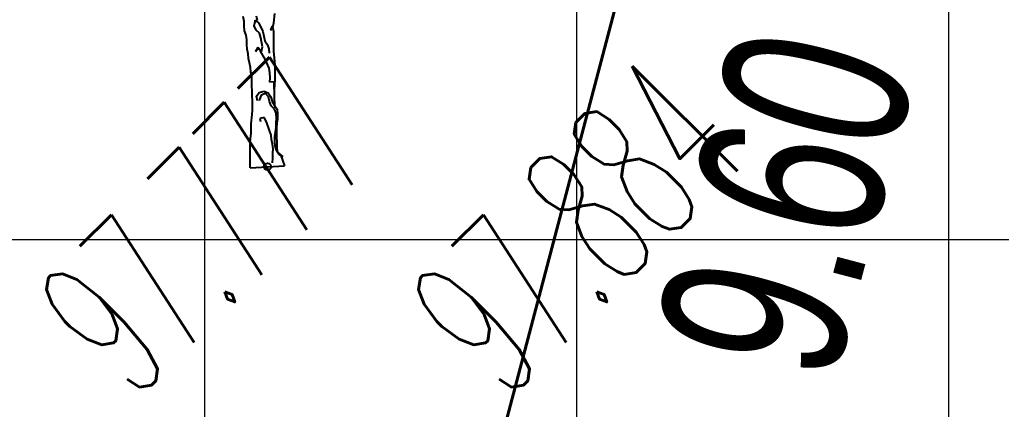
# Model space of a CAD drawing. Header units: millimetres. Extents: x 684983 to 685377, y 990360 to 990509.
# Drawn here: x 685071.02 to 685076.3, y 990437.12 to 990439.22 of the extents above; entities that cross this region are included whole.
import ezdxf

# ---------------------------------------------------------------- set-up
doc = ezdxf.new("R2010")
doc.units = ezdxf.units.MM
doc.header["$PDMODE"] = 35
doc.header["$PDSIZE"] = 0.2
for name, color, linetype, lineweight in [('BD', 1, 'Continuous', 40), ('grid', 8, 'Continuous', 9), ('GRID LEVELS', 7, 'Continuous', 13)]:
    doc.layers.add(name, color=color, linetype=linetype, lineweight=lineweight)
doc.layers.add('dim', color=7, linetype='Continuous')
doc.layers.add('TEAK', color=7, linetype='Continuous')
doc.styles.add('DIM', font='ARIALN.TTF', dxfattribs={"width": 0.8, "height": 1})
doc.styles.get("Standard").update_dxf_attribs({"font": 'RomanS'})
doc.dimstyles.get("Standard").update_dxf_attribs({"dimtxt": 1, "dimasz": 0.18, "dimexe": 0.18, "dimexo": 0.0625, "dimgap": 0.09, "dimtad": 0, "dimrnd": 0.05, "dimzin": 0, "dimdsep": 46, "dimtxsty": 'DIM', "dimcen": 0.09, "dimse1": 1, "dimse2": 1, "dimsd1": 1, "dimsd2": 1, "dimadec": 0, "dimazin": 0, "dimtfac": 1, "dimtix": 1, "dimtofl": 0, "dimtmove": 2, "dimatfit": 3, "dimfxl": 0, "dimtolj": 1, "dimtzin": 0, "dimarcsym": 0})

# ---------------------------------------------------------------- blocks, each defined once
blk = doc.blocks.new('*D26')
at = {"layer": 'Defpoints', "color": 0, "transparency": 16777216}
for p in [(685075.2422, 990443.1642), (685072.801, 990433.898), (685073.9223, 990433.6026)]:
    blk.add_point(p, dxfattribs=at)
at = {"layer": 'dim', "color": 0, "transparency": 16777216, "insert": (685075.1429, 990438.2357), "char_height": 1, "attachment_point": 5, "rotation": 75.2407, "style": 'DIM'}
blk.add_mtext('\\A1;9.60', dxfattribs=at)
blk = doc.blocks.new('A$C25655A80')
for p, q in [((0.0043, 0.5028), (0.0082, 0.5354)), ((-0.1024, 0.5077), (-0.1053, 0.525)), ((-0.1014, 0.4913), (-0.1024, 0.5077)), ((-0.0659, 0.4913), (-0.063, 0.5076)), ((-0.063, 0.5124), (-0.0505, 0.5018)), ((-0.063, 0.5076), (-0.063, 0.5124)), ((-0.0543, 0.5105), (-0.0582, 0.5268)), ((-0.0505, 0.5018), (-0.0419, 0.4874)), ((0.0004, 0.4864), (0.0043, 0.5028)), ((-0.1005, 0.474), (-0.1014, 0.4913)), ((-0.0947, 0.4577), (-0.1005, 0.474)), ((-0.0928, 0.4413), (-0.0947, 0.4577)), ((-0.0592, 0.4759), (-0.0659, 0.4913)), ((-0.0467, 0.4653), (-0.0592, 0.4759)), ((-0.0419, 0.449), (-0.0467, 0.4653)), ((-0.0419, 0.4874), (-0.0351, 0.4711)), ((-0.0351, 0.4711), (-0.0313, 0.4547)), ((-0.0015, 0.4903), (-0.0073, 0.4778)), ((-0.0073, 0.4778), (-0.0024, 0.4787)), ((0.0014, 0.4787), (-0.0015, 0.4903)), ((0.0043, 0.4701), (0.0004, 0.4864)), ((0.0042, 0.3999), (0.0043, 0.4701)), ((-0.0919, 0.425), (-0.0928, 0.4413)), ((-0.091, 0.4077), (-0.0919, 0.425)), ((-0.0361, 0.4163), (-0.0419, 0.449)), ((-0.0313, 0.4547), (-0.0284, 0.4384)), ((-0.0284, 0.4384), (-0.0188, 0.424)), ((-0.0188, 0.424), (-0.0131, 0.4086)), ((-0.0881, 0.3913), (-0.091, 0.4077)), ((-0.0862, 0.375), (-0.0881, 0.3913)), ((-0.0525, 0.4144), (-0.0612, 0.4)), ((-0.0612, 0.4), (-0.0506, 0.4124)), ((-0.0429, 0.4009), (-0.0525, 0.4144)), ((-0.0506, 0.4124), (-0.04, 0.3999)), ((-0.0256, 0.3701), (-0.0429, 0.4009)), ((-0.04, 0.3999), (-0.0361, 0.4163)), ((-0.0131, 0.4086), (-0.0121, 0.3941)), ((0.008, 0.3653), (0.0042, 0.3999)), ((-0.0823, 0.3586), (-0.0862, 0.375)), ((-0.0795, 0.3423), (-0.0823, 0.3586)), ((-0.0122, 0.3394), (-0.0256, 0.3701)), ((0.009, 0.3489), (0.008, 0.3653)), ((-0.0776, 0.326), (-0.0795, 0.3423)), ((-0.0747, 0.3096), (-0.0776, 0.326)), ((-0.0093, 0.323), (-0.0122, 0.3394)), ((-0.0084, 0.3057), (-0.0093, 0.323)), ((0.0089, 0.297), (0.009, 0.3489)), ((-0.0747, 0.275), (-0.0747, 0.3096)), ((-0.0103, 0.2894), (-0.0084, 0.3057)), ((0.006, 0.2903), (-0.0103, 0.2894)), ((0.006, 0.273), (0.006, 0.2903)), ((0.007, 0.2644), (0.0089, 0.297)), ((-0.0738, 0.2587), (-0.0747, 0.275)), ((-0.0738, 0.2404), (-0.0738, 0.2587)), ((-0.0575, 0.2394), (-0.0478, 0.2529)), ((-0.0478, 0.2529), (-0.0315, 0.2577)), ((-0.0257, 0.249), (-0.0411, 0.2432)), ((-0.0315, 0.2577), (-0.0161, 0.2509)), ((-0.0152, 0.2365), (-0.0257, 0.249)), ((-0.0161, 0.2509), (-0.0065, 0.2365)), ((0.007, 0.2567), (0.006, 0.273)), ((0.0069, 0.2297), (0.007, 0.2644)), ((-0.0719, 0.224), (-0.0738, 0.2404)), ((-0.0719, 0.1894), (-0.0719, 0.224)), ((-0.0536, 0.2221), (-0.0575, 0.2394)), ((-0.0469, 0.2269), (-0.0479, 0.2231)), ((-0.0411, 0.2432), (-0.0469, 0.2269)), ((-0.0113, 0.2201), (-0.0152, 0.2365)), ((-0.0056, 0.2048), (-0.0113, 0.2201)), ((-0.0065, 0.2365), (-0.0017, 0.2201)), ((-0.0017, 0.2201), (0.0069, 0.2057)), ((0.0079, 0.2134), (0.0069, 0.2297)), ((0.0098, 0.1971), (0.0079, 0.2134)), ((-0.0729, 0.1731), (-0.0719, 0.1894)), ((0.0069, 0.1932), (-0.0056, 0.2048)), ((0.0069, 0.2057), (0.0165, 0.1922)), ((0.0127, 0.1778), (0.0069, 0.1932)), ((0.0136, 0.1605), (0.0127, 0.1778)), ((0.0165, 0.1922), (0.0175, 0.1759)), ((-0.0768, 0.1404), (-0.0729, 0.1731)), ((-0.0297, 0.1625), (-0.046, 0.1596)), ((-0.046, 0.1596), (-0.0431, 0.149)), ((-0.022, 0.1471), (-0.0297, 0.1625)), ((-0.0105, 0.1163), (-0.022, 0.1471)), ((0.0126, 0.1442), (0.0136, 0.1605)), ((0.0126, 0.1269), (0.0126, 0.1442)), ((0.0155, 0.1423), (0.0145, 0.1259)), ((0.0174, 0.1586), (0.0155, 0.1423)), ((0.0175, 0.1759), (0.0174, 0.1586)), ((-0.0768, 0.1049), (-0.0768, 0.1404)), ((-0.0047, 0.1), (-0.0105, 0.1163)), ((0.0078, 0.0942), (0.0107, 0.1105)), ((0.0107, 0.1105), (0.0126, 0.1269)), ((0.0145, 0.1259), (0.0145, 0.0913)), ((-0.0807, 0.0712), (-0.0797, 0.0876)), ((-0.0807, 0.0183), (-0.0807, 0.0712)), ((-0.0797, 0.0876), (-0.0768, 0.1049)), ((-0.0038, 0.0836), (-0.0047, 0.1)), ((0.0001, 0.0673), (-0.0038, 0.0836)), ((0.0078, 0.0769), (0.0078, 0.0942)), ((0.0087, 0.0606), (0.0078, 0.0769)), ((0.0145, 0.0913), (0.0154, 0.075)), ((0.0154, 0.075), (0.0154, 0.0577)), ((0.002, 0.0509), (0.0001, 0.0673)), ((0.001, 0.0346), (0.002, 0.0509)), ((0.0145, 0.0452), (0.0087, 0.0606)), ((0.0231, 0.0307), (0.0145, 0.0452)), ((0.0154, 0.0577), (0.0164, 0.0413)), ((0.0164, 0.0413), (0.0289, 0.0307)), ((-0.0798, 0.001), (-0.0807, 0.0183)), ((-0.0798, -0.0172), (-0.0798, 0.001)), ((0, 0), (0.001, 0.0173)), ((0.001, 0.0173), (0.001, 0.0346)), ((0.0375, 0.0221), (0.0231, 0.0307)), ((0.0289, 0.0307), (0.043, -0.0101))]:
    blk.add_line(p, q)
blk = doc.blocks.new('TR')
blk.add_line((-0.0606, -0.0024, 1.3453), (0.0622, 0.0048, 1.3453))
blk.add_circle((0.0008, 0.0012, 1.3453), 0.0128)
blk.add_blockref('A$C25655A80', (0.0192, 0.0148, 1.3453))

msp = doc.modelspace()

# ---------------------------------------------------------------- linework, layer by layer
at = {"layer": 'BD'}
msp.add_line((685075.2422, 990443.1642), (685072.801, 990433.898), dxfattribs=at)
at = {"layer": 'grid'}
for p, q in [((685072.0136, 990509.1548), (685072.0136, 990370.8996)), ((685074.0136, 990509.1548), (685074.0136, 990370.8996)), ((685076.0136, 990509.1548), (685076.0136, 990370.8996)), ((685085.1957, 990438.0381), (684982.7636, 990438.0381))]:
    msp.add_line(p, q, dxfattribs=at)

# ---------------------------------------------------------------- block references
at = {"layer": 'TEAK', "xscale": 1.5, "yscale": 1.5, "zscale": 1.5}
msp.add_blockref('TR', (685072.35, 990438.429, 97.796), dxfattribs=at)

# ---------------------------------------------------------------- texts
at = {"layer": 'GRID LEVELS', "width": 0.5}
for s, p in [('97.777', (685071.63, 990437.1578, 97.7767)), ('97.884', (685073.63, 990437.1578, 97.8835))]:
    msp.add_text(s, height=0.8, rotation=45, dxfattribs=at).set_placement(p)

# ---------------------------------------------------------------- dimensions: what is measured, and where the dimension line sits
at = {"layer": 'dim'}
dim = msp.add_aligned_dim(p1=(685075.2422, 990443.1642), p2=(685072.801, 990433.898), distance=1.1596, dimstyle='Standard', dxfattribs=at)
dim.commit()
dim.dimension.update_dxf_attribs({"geometry": '*D26', "text_midpoint": (685075.1429, 990438.2357)})

doc.saveas('drawing.dxf')
